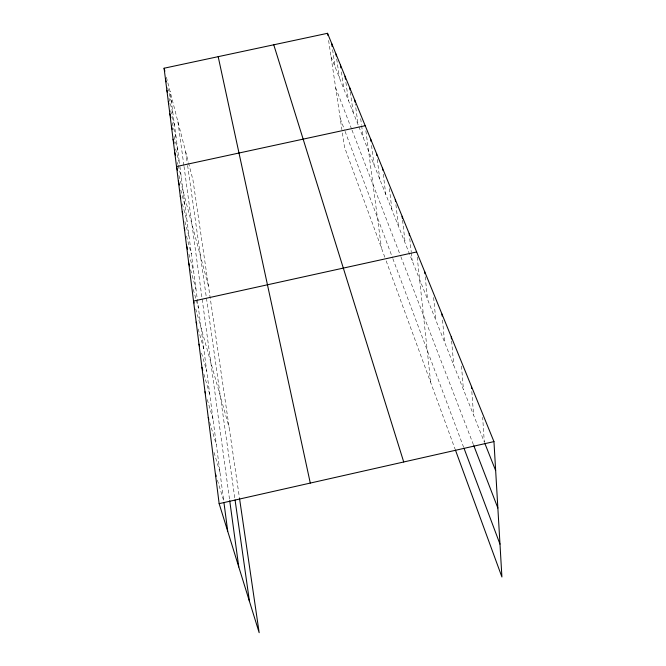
<?xml version="1.0" encoding="UTF-8"?>
<svg xmlns="http://www.w3.org/2000/svg" width="666" height="666" viewBox="0 0 666 666"><rect width="100%" height="100%" fill="white"/><g stroke="black" fill="none" stroke-linecap="round" stroke-linejoin="round"><path stroke-width="0.5" stroke-dasharray="3.33 2.5" d="M331.027 56.727L358.158 124.933L355.278 104.013M358.891 126.765L484.315 442.058L482.659 417.341M335.656 87.762L351.648 129.196M351.998 130.103L400.482 255.727M400.832 256.643L473.418 444.697M340.234 118.473L344.355 129.462M345.063 131.352L392.474 257.667M392.832 258.633L463.661 447.361M384.831 257.243L344.497 147.111L342.058 130.744M386.172 260.914L455.036 448.984M217.407 480.178L223.726 500.865L179.77 165.526M214.044 452.464L219.955 472.119M209.698 422.352L216.383 444.871M207.284 399.533L212.995 419.031M203.879 374.117L209.782 394.472M201.557 353.138L206.718 371.12M198.16 329.029L203.804 348.867M195.746 308.949L229.162 427.547M193.257 289.419L198.443 307.992M190.601 269.78L195.979 289.177M188.936 254.179L193.615 271.154M186.472 236.055L191.35 253.879M184.907 221.595L189.177 237.304M182.359 203.871L187.088 221.387M180.777 190.043L185.081 206.085M178.904 175.483L208.475 286.097M175.641 148.951L179.512 163.578L170.03 91.234M177.372 162.454L177.897 164.419M178.155 165.401L181.302 177.214M174.076 136.347L177.789 150.433M170.654 110.706L174.525 125.516M172.203 122.802L176.124 137.754M167.715 87.754L171.478 102.273M168.906 98.052L172.977 113.695M166.408 77.231L188.287 161.905M188.545 162.904L192.957 179.978L239.419 497.652M328.604 40.435L341.908 129.72M332.592 49.65L335.173 67.141M336.696 58.983L339.46 77.914M341.433 71.945L343.889 89.053M345.879 82.284L348.476 100.591M185.689 151.856L187.329 163.436M187.612 165.426L234.931 498.992M350.358 92L353.23 112.537M177.905 121.711L183.891 165.493M184.024 166.458L229.728 500.74M360.689 118.665L361.505 124.7M361.638 125.707L363.27 137.779M365.875 130.794L381.468 248.077M371.545 145.471L374.092 164.977M377.272 159.44L379.82 179.387M383.266 174.234L385.78 194.372M389.394 188.62L391.991 209.973M395.904 204.678L398.459 226.232M402.564 220.238L405.203 243.182M409.773 238.736L411.238 251.823M411.347 252.83L412.246 260.889M417.199 257.034L430.677 382.45M425.208 276.773L427.53 299.317M433.616 297.494L435.855 320.229M442.524 320.08L444.58 342.174M451.631 340.95L453.754 365.234M461.505 366.075L463.411 389.502M471.828 391.508L473.584 415.076"/><path stroke-width="1" d="M239.56 498.651L259.166 632.7L219.147 503.646L493.956 441.608L501.914 576.997L455.386 449.925M416.658 251.956L193.531 301.065L194.081 303.038M365.201 125.707L176.515 166.542L177.581 170.513M219.147 503.646L164.086 68.223L327.539 33.3L493.956 441.608M484.69 443.007L495.654 470.562M473.784 445.646L497.86 508.025M464.019 448.31L499.983 544.139M273.759 44.788L403.721 461.979M215.609 474.267L216.209 476.24M208.25 417.457L208.824 419.413M204.995 391.741L205.569 393.689M201.906 367.332L202.755 370.246M198.976 344.147L199.55 346.145M196.187 322.086L196.753 324.067M188.711 262.995L189.519 265.9M186.463 245.188L187.562 249.184M184.307 228.13L184.848 230.111M182.234 211.78L182.775 213.744M180.253 196.087L180.777 198.035M178.346 181.019L179.429 185.031M173.06 139.202L174.092 143.098M174.758 152.606L175.541 155.561M171.428 126.282L172.219 129.304M168.332 101.823L168.848 103.796M169.855 113.836L170.896 117.824M165.451 79.038L166.209 81.943M166.866 90.235L167.374 92.191M164.086 68.223L164.86 71.229M218.182 56.668L310.289 483.075M327.539 33.3L327.839 35.34M331.685 43.473L332.143 46.562M335.972 53.996L336.263 55.994M340.418 64.893L340.85 67.915M345.021 76.182L345.446 79.237M235.073 499.991L249.459 601.398M349.783 87.887L350.075 89.943M354.737 100.025L355.011 102.015M229.728 500.74L238.786 566.982M223.992 502.897L227.714 531.268M370.746 139.311L371.012 141.367M376.515 153.463L376.765 155.453M382.517 168.19L382.767 170.205M395.296 199.542L395.537 201.598M402.106 216.25L402.331 218.24M409.215 233.699L409.44 235.714M424.683 271.653L424.891 273.701M441.966 314.052L442.149 316.059M451.282 336.904L451.456 338.927M471.445 386.38L471.595 388.436"/></g></svg>
